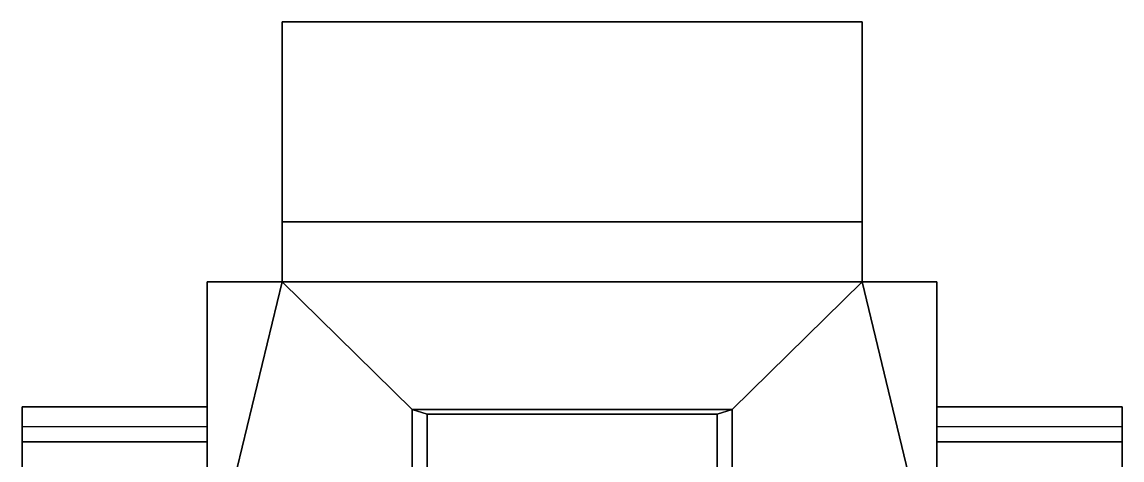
# Model space of a CAD drawing. Header units: millimetres. Extents: x -1.1 to 1.1, y -2.7 to 6.33.
# Drawn here: x -1.1 to 1.1, y 2.264 to 3.14 of the extents above; entities that cross this region are included whole.
import ezdxf

# ---------------------------------------------------------------- set-up
doc = ezdxf.new("R2010")
doc.units = ezdxf.units.MM

msp = doc.modelspace()

# ---------------------------------------------------------------- linework, layer by layer
for points in [[(-0.58, 3.14, 0.26), (-0.58, 2.62, 0.26), (-0.58, 2.62, 1.23), (-0.58, 3.14, 0.99)], [(0.58, 3.14, 0.99), (0.58, 3.14, 0.26), (-0.58, 3.14, 0.26), (-0.58, 3.14, 0.99)], [(0.58, 3.14, 0.26), (0.58, 2.62, 0.26), (-0.58, 2.62, 0.26), (-0.58, 3.14, 0.26)], [(-0.58, 3.14, 0.99), (-0.58, 2.62, 1.23), (-0.58, 2.74, 1.23), (-0.58, 3.14, 0.99)], [(-0.58, 3.14, 0.99), (-0.58, 2.74, 1.23), (0.58, 2.74, 1.23), (0.58, 3.14, 0.99)], [(0.58, 2.62, 1.23), (0.58, 2.62, 0.26), (0.58, 3.14, 0.26), (0.58, 3.14, 0.99)], [(0.58, 2.74, 1.23), (0.58, 2.62, 1.23), (0.58, 3.14, 0.99)], [(-0.58, 2.74, 1.23), (-0.58, 2.62, 1.23), (0.58, 2.62, 1.23), (0.58, 2.74, 1.23)], [(0.73, 2.62, 0.26), (0.73, 0.42, 0.26), (-0.73, 0.42, 0.26), (-0.73, 2.62, 0.26)], [(-0.58, 2.62, 1.23), (-0.58, 2.62, 0.26), (-0.73, 2.62, 0.26), (-0.73, 2.62, 1.23)], [(-0.32, 2.3643, 1.63), (-0.58, 2.62, 1.23), (-0.73, 2, 2.2), (-0.32, 2.0831, 2.07)], [(-0.73, 2, 2.2), (-0.58, 2.62, 1.23), (-0.73, 2.62, 1.23), (-0.73, 2, 2.2)], [(-0.73, 0.77, 1.75), (-0.73, 2.62, 1.23), (-0.73, 1.8, 1.03), (-0.73, 1.65, 1.01)], [(-0.73, 2.15, 0.92), (-0.73, 1.98, 1.01), (-0.73, 2.62, 1.23)], [(-0.73, 1.98, 1.01), (-0.73, 1.8, 1.03), (-0.73, 2.62, 1.23)], [(-0.73, 2.37, 0.4), (-0.73, 2.37, 0.56), (-0.73, 2.62, 1.23), (-0.73, 2.62, 0.26)], [(-0.73, 2.3, 0.76), (-0.73, 2.15, 0.92), (-0.73, 2.62, 1.23)], [(-0.73, 2.37, 0.56), (-0.73, 2.3, 0.76), (-0.73, 2.62, 1.23)], [(-0.73, 2.62, 1.23), (-0.73, 0.77, 1.75), (-0.73, 0.77, 1.75), (-0.73, 1.59, 1.75)], [(-0.73, 2.62, 1.23), (-0.73, 1.59, 1.75), (-0.73, 1.59, 1.75), (-0.73, 1.9, 1.75)], [(-0.73, 2.62, 1.23), (-0.73, 1.9, 1.75), (-0.73, 1.9, 1.75), (-0.73, 1.92, 1.77)], [(-0.73, 2.62, 1.23), (-0.73, 1.92, 1.77), (-0.73, 1.92, 2.05), (-0.73, 2, 2.2)], [(-0.58, 2.62, 1.23), (-0.32, 2.3643, 1.63), (0.32, 2.3643, 1.63), (0.58, 2.62, 1.23)], [(0.32, 2.0831, 2.07), (0.73, 2, 2.2), (0.58, 2.62, 1.23), (0.32, 2.3643, 1.63)], [(0.73, 2.62, 1.23), (0.73, 2.62, 0.26), (0.58, 2.62, 0.26), (0.58, 2.62, 1.23)], [(0.73, 2, 2.2), (0.73, 2.62, 1.23), (0.58, 2.62, 1.23), (0.73, 2, 2.2)], [(0.73, 2.62, 0.26), (0.73, 2.62, 0.26), (0.73, 2.37, 0.4), (0.73, 2.33, 0.26)], [(0.73, 2.62, 0.26), (0.73, 2.62, 1.23), (0.73, 2.37, 0.56), (0.73, 2.37, 0.4)], [(0.73, 2.62, 1.23), (0.73, 2.62, 1.23), (0.73, 2.15, 0.92), (0.73, 2.3, 0.76)], [(0.73, 2.62, 1.23), (0.73, 2.62, 1.23), (0.73, 2.3, 0.76), (0.73, 2.37, 0.56)], [(0.73, 2.62, 1.23), (0.73, 2.62, 1.23), (0.73, 1.98, 1.01), (0.73, 2.15, 0.92)], [(0.73, 2.62, 1.23), (0.73, 2.62, 1.23), (0.73, 1.8, 1.03), (0.73, 1.98, 1.01)], [(0.73, 1.65, 1.01), (0.73, 1.8, 1.03), (0.73, 2.62, 1.23), (0.73, 0.77, 1.75)], [(0.73, 0.77, 1.75), (0.73, 0.77, 1.75), (0.73, 2.62, 1.23), (0.73, 1.59, 1.75)], [(0.73, 1.59, 1.75), (0.73, 1.59, 1.75), (0.73, 2.62, 1.23), (0.73, 1.9, 1.75)], [(0.73, 1.9, 1.75), (0.73, 1.9, 1.75), (0.73, 2.62, 1.23), (0.73, 1.92, 1.77)], [(0.73, 1.92, 2.05), (0.73, 1.92, 1.77), (0.73, 2.62, 1.23), (0.73, 2, 2.2)], [(-1.1, 2.37, 0.56), (-1.1, 2.3, 0.76), (-0.73, 2.3, 0.76), (-0.73, 2.37, 0.56)], [(-1.1, 2.37, 0.4), (-1.1, 2.37, 0.56), (-0.73, 2.37, 0.56), (-0.73, 2.37, 0.4)], [(-1.1, 2.33, 0.26), (-1.1, 2.37, 0.4), (-0.73, 2.37, 0.4), (-0.73, 2.33, 0.26)], [(-1.1, 1.3, 0.26), (-1.1, 1.26, 0.4), (-1.1, 2.37, 0.4), (-1.1, 2.33, 0.26)], [(-1.1, 1.26, 0.4), (-1.1, 1.26, 0.56), (-1.1, 2.37, 0.56), (-1.1, 2.37, 0.4)], [(-1.1, 1.26, 0.56), (-1.1, 1.33, 0.76), (-1.1, 2.3, 0.76), (-1.1, 2.37, 0.56)], [(-0.32, 2.3643, 1.63), (-0.29, 2.3552, 1.66), (0.29, 2.3552, 1.66), (0.32, 2.3643, 1.63)], [(-0.29, 2.3552, 1.66), (-0.32, 2.3643, 1.63), (-0.32, 2.0831, 2.07), (-0.29, 2.1123, 2.04)], [(-0.29, 2.3552, 1.66), (-0.29, 2.1123, 2.04), (0.29, 2.1123, 2.04), (0.29, 2.3552, 1.66)], [(0.29, 2.1123, 2.04), (0.32, 2.0831, 2.07), (0.32, 2.3643, 1.63), (0.29, 2.3552, 1.66)], [(0.73, 2.33, 0.26), (0.73, 2.37, 0.4), (1.1, 2.37, 0.4), (1.1, 2.33, 0.26)], [(0.73, 2.37, 0.56), (0.73, 2.3, 0.76), (1.1, 2.3, 0.76), (1.1, 2.37, 0.56)], [(0.73, 2.37, 0.4), (0.73, 2.37, 0.56), (1.1, 2.37, 0.56), (1.1, 2.37, 0.4)], [(1.1, 2.33, 0.26), (1.1, 2.37, 0.4), (1.1, 1.26, 0.4), (1.1, 1.3, 0.26)], [(1.1, 2.37, 0.56), (1.1, 2.3, 0.76), (1.1, 1.33, 0.76), (1.1, 1.26, 0.56)], [(1.1, 2.37, 0.4), (1.1, 2.37, 0.56), (1.1, 1.26, 0.56), (1.1, 1.26, 0.4)], [(-1.1, 2.3, 0.76), (-1.1, 2.15, 0.92), (-0.73, 2.15, 0.92), (-0.73, 2.3, 0.76)], [(-1.1, 1.33, 0.76), (-1.1, 1.48, 0.92), (-1.1, 2.15, 0.92), (-1.1, 2.3, 0.76)], [(0.73, 2.3, 0.76), (0.73, 2.15, 0.92), (1.1, 2.15, 0.92), (1.1, 2.3, 0.76)], [(1.1, 2.3, 0.76), (1.1, 2.15, 0.92), (1.1, 1.48, 0.92), (1.1, 1.33, 0.76)]]:
    msp.add_3dface(points)

doc.saveas('drawing.dxf')
